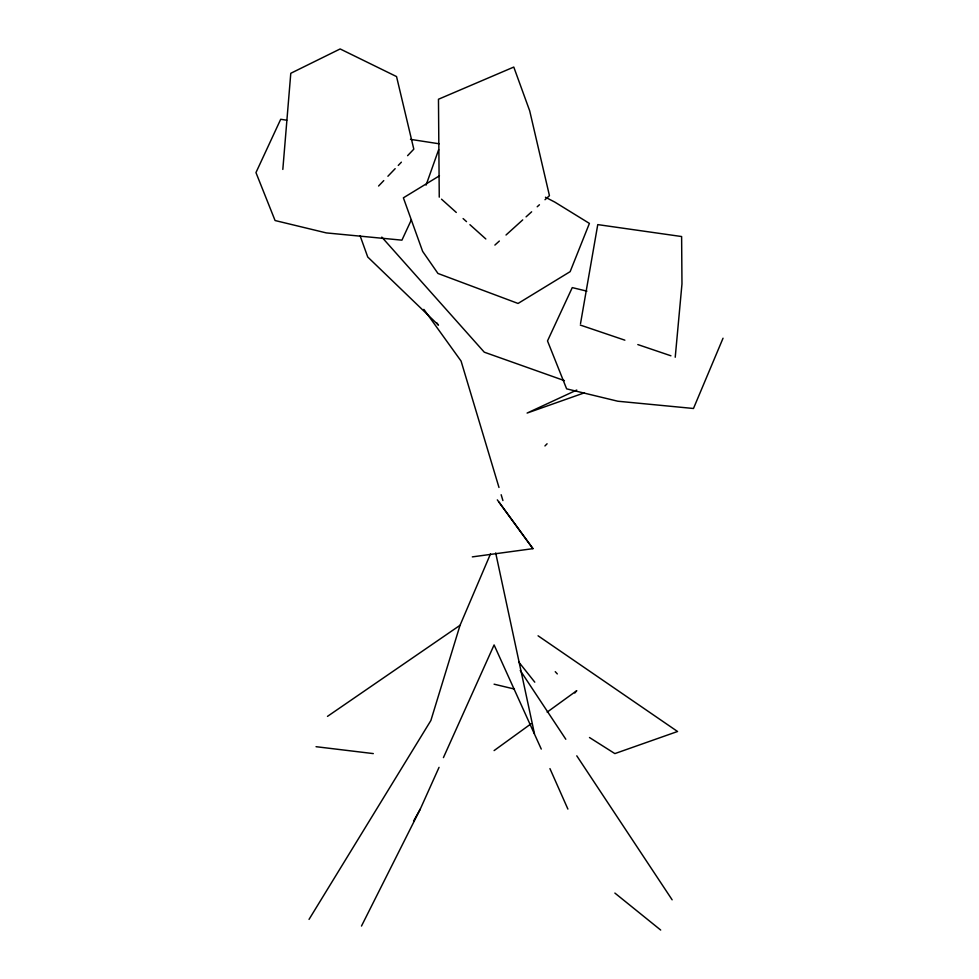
<?xml version="1.0" encoding="UTF-8"?>
<svg xmlns="http://www.w3.org/2000/svg" width="979" height="979" viewBox="0 0 979 979"><rect width="100%" height="100%" fill="white"/><g stroke="black" fill="none" stroke-linecap="round" stroke-linejoin="round"><path stroke-width="1.47" d="M282.821 169.428L290.787 73.29L340.154 48.95L396.544 76.57L413.811 149.163L407.594 155.673M675.229 357.249L681.971 283.934L681.617 236.539L597.765 224.607L580.523 323.559M490.503 553.881L460.044 625.287L430.87 720.52L309.034 919.391M426.073 185.117L438.653 149.689M723.04 338.208L693.475 408.488L617.859 401.231L566.633 388.859L547.506 340.925L572.262 287.606L586.91 291.155M361.484 926.048L420.285 809.082L439.045 767.352M443.426 757.611L494.089 644.941L541.265 749.07M411.413 219.7L401.928 240.161L326.301 232.904L275.075 220.532L255.96 172.598L280.704 119.279L286.737 120.209M413.566 821.075L420.285 809.082M574.808 693.01L576.766 690.672L547.151 712.137M378.579 186.022L383.768 180.601M387.904 176.257L395.161 168.669M398.269 165.427L401.378 162.171M544.948 445.947L547.077 443.781M494.884 245.08L499.339 241.054M506.021 235.009L522.725 219.883M526.066 216.861L531.634 211.819M537.202 206.777L539.429 204.758M544.997 199.716L549.452 195.678L529.7 110.86L513.779 67.061L438.47 99.246L439.253 197.146M494.089 750.587L531.107 723.762M327.488 716.371L460.044 625.287M439.449 175.804L403.385 197.831L422.634 251.37L437.956 273.459L518.05 303.453L570.145 271.648L589.407 223.408L554.824 202.102L545.45 197.244M576.766 390.034L527.106 413.065L584.439 392.812M472.319 556.88L532.943 548.656L499.057 502.203M316.046 746.696L373.305 753.597M410.482 139.361L439.155 143.791M494.089 684.186L514.416 689.045M580.266 325.052L624.871 340.178M637.818 344.571L670.921 355.793M564.418 380.635L484.275 352.183L381.798 237.102M589.48 737.517L614.873 753.597L677.554 731.497L538.071 635.799M614.873 893.068L660.69 930.05M441.529 199.19L456.287 212.443M463.104 218.562L466.518 221.621M469.92 224.68L485.829 238.962M555.24 671.68L557.308 673.919M518.686 661.926L534.779 682.167M436.634 322.727L438.47 325.138L367.725 257L360.064 235.658M497.308 499.865L532.943 548.656M423.883 309.388L461.072 361.055L498.984 487.469M520.253 670.456L565.813 739.255M576.778 755.825L672.132 899.811M549.941 768.613L567.893 809.082M501.162 494.738L502.912 500.55M495.692 552.951L534.448 733.712"/></g></svg>
